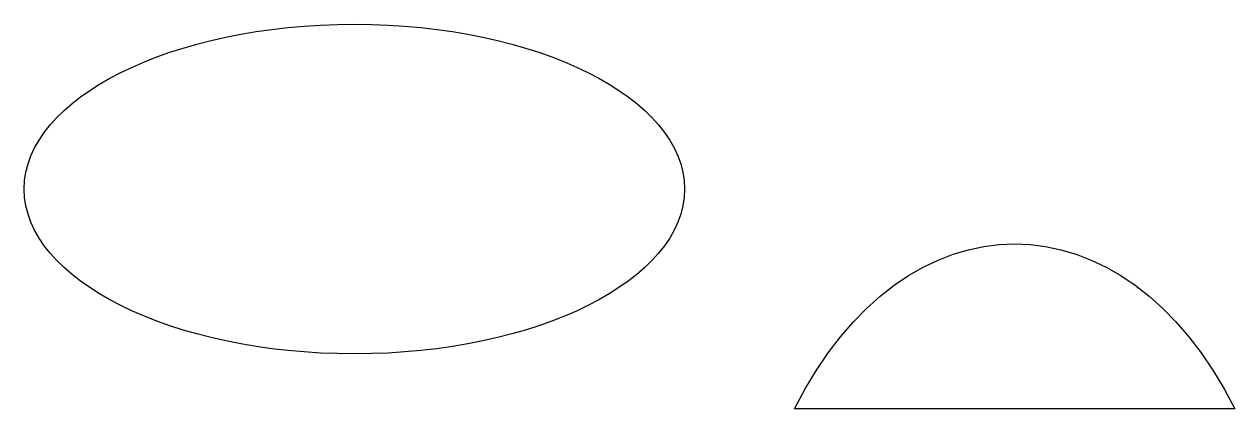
# Model space of a CAD drawing. Header units: inches. Extents: x 0.5 to 6, y 0 to 1.75.
import ezdxf

# ---------------------------------------------------------------- set-up
doc = ezdxf.new("R2010")
doc.units = ezdxf.units.IN

msp = doc.modelspace()

# ---------------------------------------------------------------- linework, layer by layer
msp.add_line((6, 0), (4, 0))
msp.add_ellipse((2, 1), major_axis=(1.5, 0), ratio=0.5)
msp.add_open_spline([(4, 0), (4.5, 1), (5.5, 1), (6, 0)], degree=3)

doc.saveas('drawing.dxf')
